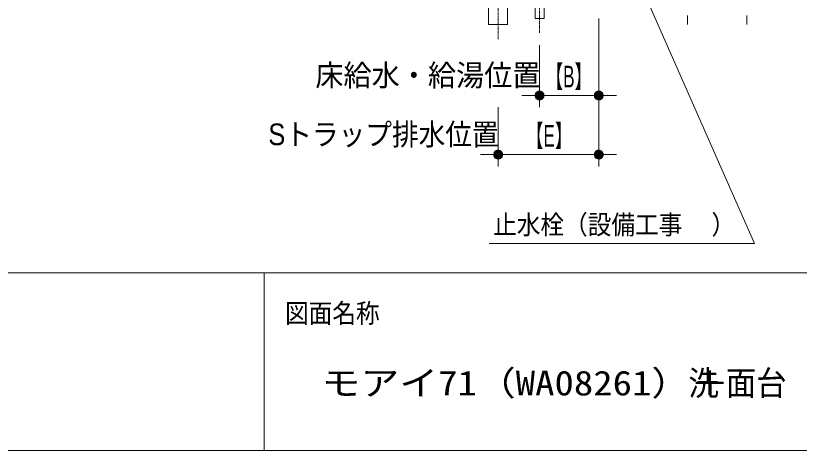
# Model space of a CAD drawing. Units: millimetres, scale not verified. Extents: x -6062 to 6062, y -3045 to 3045.
# Drawn here: x -4358 to -3034, y -2770 to -2035 of the extents above; entities that cross this region are included whole.
import ezdxf
from ezdxf.enums import TextEntityAlignment as Align

# ---------------------------------------------------------------- set-up
doc = ezdxf.new("R2010")
doc.units = ezdxf.units.MM
doc.header["$LTSCALE"] = 20
doc.linetypes.add('CHAIN1', pattern=[8, 5, -1, 1, -1])
for name, color, linetype, lineweight in [('0-0_1図面枠', 7, 'Continuous', 9), ('0-3_0', 7, 'Continuous', 9), ('0-4_2寸法-2', 7, 'Continuous', 9), ('0-6_2寸法-3', 7, 'Continuous', 9), ('0-7_4給排水', 7, 'Continuous', 9)]:
    doc.layers.add(name, color=color, linetype=linetype, lineweight=lineweight)
doc.styles.add('ＭＳ ゴシック', font='')
doc.styles.add('ＭＳ Ｐゴシック', font='')
doc.styles.get('ＭＳ ゴシック').set_extended_font_data('MS Gothic')
doc.styles.get('ＭＳ Ｐゴシック').set_extended_font_data('MS PGothic')

# ---------------------------------------------------------------- blocks, each defined once
blk = doc.blocks.new('グループ-2')
at = {"layer": '0-0_1図面枠'}
for p, q in [((-80000, -49400), (80000, -49400)), ((-43000, -49400), (-43000, -55400))]:
    blk.add_line(p, q, dxfattribs=at)
blk.add_lwpolyline([(-80000, 55400), (80000, 55400), (80000, -55400), (-80000, -55400)], close=True, dxfattribs=at)
blk = doc.blocks.new('図面枠')
at = {"layer": '0-0_1図面枠'}
blk.add_blockref('グループ-2', (0, 0), dxfattribs=at)
at = {"layer": '0-0_1図面枠', "style": 'ＭＳ ゴシック', "width": 0.9}
blk.add_text('図面名称', height=650.9, dxfattribs=at).set_placement((-42300.1, -51283.9), align=Align.BOTTOM_LEFT)
blk = doc.blocks.new('_Dot')
at = {"layer": '0-3_0'}
for p, q in [((-10, 0), (-20, 0)), ((9.78, 2), (-9.78, 2)), ((7.99, 6), (-7.99, 6)), ((9.16, -3.98), (-9.16, -3.98)), ((6, -7.98), (-6, -7.98))]:
    blk.add_line(p, q, dxfattribs=at)
for points in [[(10, 0), (9.92, 1.25), (9.69, 2.49), (9.3, 3.68), (8.76, 4.82), (8.09, 5.88), (7.29, 6.85), (6.37, 7.71), (5.36, 8.44), (4.26, 9.05), (3.09, 9.51), (1.87, 9.82), (0.63, 9.98), (-0.63, 9.98), (-1.87, 9.82), (-3.09, 9.51), (-4.26, 9.05), (-5.36, 8.44), (-6.37, 7.71), (-7.29, 6.85), (-8.09, 5.88), (-8.76, 4.82), (-9.3, 3.68), (-9.69, 2.49), (-9.92, 1.25), (-10, 0), (0, 0)], [(-10, 0), (-9.92, -1.25), (-9.69, -2.49), (-9.3, -3.68), (-8.76, -4.82), (-8.09, -5.88), (-7.29, -6.85), (-6.37, -7.71), (-5.36, -8.44), (-4.26, -9.05), (-3.09, -9.51), (-1.87, -9.82), (-0.63, -9.98), (0.63, -9.98), (1.87, -9.82), (3.09, -9.51), (4.26, -9.05), (5.36, -8.44), (6.37, -7.71), (7.29, -6.85), (8.09, -5.88), (8.76, -4.82), (9.3, -3.68), (9.69, -2.49), (9.92, -1.25), (10, 0), (0, 0)]]:
    blk.add_lwpolyline(points, close=True, dxfattribs=at)
blk = doc.blocks.new('グループ-8')
at = {"layer": '0-7_4給排水', "linetype": 'CHAIN1'}
blk.add_line((-35100, -41500), (-35100, -29720), dxfattribs=at)
at = {"layer": '0-7_4給排水'}
blk.add_lwpolyline([(-35420, -40400), (-35420, -41000), (-34780, -41000), (-34780, -40400)], close=True, dxfattribs=at)
blk = doc.blocks.new('グループ-15')
at = {"layer": '0-7_4給排水', "linetype": 'CHAIN1'}
blk.add_line((-33700, -39100), (-33700, -41300), dxfattribs=at)
at = {"layer": '0-7_4給排水'}
blk.add_lwpolyline([(-33900, -39600), (-33900, -40200), (-33500, -40200), (-33500, -39600)], dxfattribs=at)
for points in [[(-34300, -40200), (-33100, -40200), (-33100, -40400), (-34300, -40400)], [(-33850, -40400), (-33550, -40400), (-33550, -40800), (-33850, -40800)]]:
    blk.add_lwpolyline(points, close=True, dxfattribs=at)

msp = doc.modelspace()

# ---------------------------------------------------------------- linework, layer by layer
at = {"layer": '0-4_2寸法-2'}
for p, q in [((-3222.5, -2035.01), (-3222.5, -2050.01)), ((-3122.5, -2035.01), (-3122.5, -2050.01)), ((-3372.5, -2040), (-3372.5, -2190)), ((-3372.5, -2040), (-3372.5, -2190)), ((-3472.5, -2085), (-3472.5, -2190)), ((-3472.5, -2085), (-3472.5, -2190)), ((-3487.51, -2170), (-3502.51, -2170)), ((-3472.5, -2170), (-3372.5, -2170)), ((-3457.49, -2170), (-3387.51, -2170)), ((-3357.49, -2170), (-3342.49, -2170)), ((-3542.5, -2190), (-3542.5, -2290)), ((-3542.5, -2190), (-3542.5, -2290)), ((-3372.5, -2190), (-3372.5, -2290)), ((-3372.5, -2190), (-3372.5, -2290)), ((-3557.51, -2270), (-3572.51, -2270)), ((-3542.5, -2270), (-3372.5, -2270)), ((-3527.49, -2270), (-3387.51, -2270)), ((-3357.49, -2270), (-3342.49, -2270))]:
    msp.add_line(p, q, dxfattribs=at)
at = {"layer": '0-6_2寸法-3'}
msp.add_lwpolyline([(-3557.79, -2420), (-3109.6, -2420), (-3433.25, -1684.9)], dxfattribs=at)

# ---------------------------------------------------------------- block references
at = {"layer": '0-0_1図面枠', "xscale": 0.05, "yscale": 0.05}
msp.add_blockref('図面枠', (-1787.5, 0), dxfattribs=at)
at = {"layer": '0-4_2寸法-2', "xscale": 0.7503418, "yscale": 0.7503418}
for p in [(-3472.5, -2170), (-3372.5, -2170), (-3542.5, -2270), (-3372.5, -2270)]:
    msp.add_blockref('_Dot', p, dxfattribs=at)
at = {"layer": '0-4_2寸法-2', "xscale": 0.7503418, "yscale": 0.7503418, "rotation": 180}
for p in [(-3472.5, -2170), (-3372.5, -2170), (-3542.5, -2270), (-3372.5, -2270)]:
    msp.add_blockref('_Dot', p, dxfattribs=at)
at = {"layer": '0-7_4給排水', "xscale": 0.05, "yscale": 0.05}
for name in ['グループ-8', 'グループ-15']:
    msp.add_blockref(name, (-1787.5, 0), dxfattribs=at)

# ---------------------------------------------------------------- texts
at = {"layer": '0-0_1図面枠', "style": 'ＭＳ ゴシック'}
for s, height, width, p in [('モアイ71（WA08261）＋', 41.84, 1.15, (-3840.72, -2689.68)), ('洗', 41.79, 0.9, (-3221.02, -2689.68)), ('面台', 41.79, 0.9, (-3157.78, -2689.68))]:
    msp.add_text(s, height=height, dxfattribs=dict(at, width=width)).set_placement(p, align=Align.BOTTOM_LEFT)
at = {"layer": '0-4_2寸法-2', "style": 'ＭＳ Ｐゴシック'}
for s, width, p in [('床給水・給湯位置', 0.95, (-3851.31, -2165.12)), ('【B】', 0.6, (-3462.65, -2167.37)), ('Sトラップ排水位置', 0.9, (-3930.79, -2265.02)), ('【E】', 0.6, (-3495.93, -2267.37))]:
    msp.add_text(s, height=36.69, dxfattribs=dict(at, width=width)).set_placement(p, align=Align.BOTTOM_LEFT)
at = {"layer": '0-6_2寸法-3', "style": 'ＭＳ ゴシック', "width": 0.9}
for s, p in [('止水栓（設備工事', (-3550.99, -2414.43)), ('）', (-3182.11, -2414.43))]:
    msp.add_text(s, height=32.55, dxfattribs=at).set_placement(p, align=Align.BOTTOM_LEFT)

doc.saveas('drawing.dxf')
